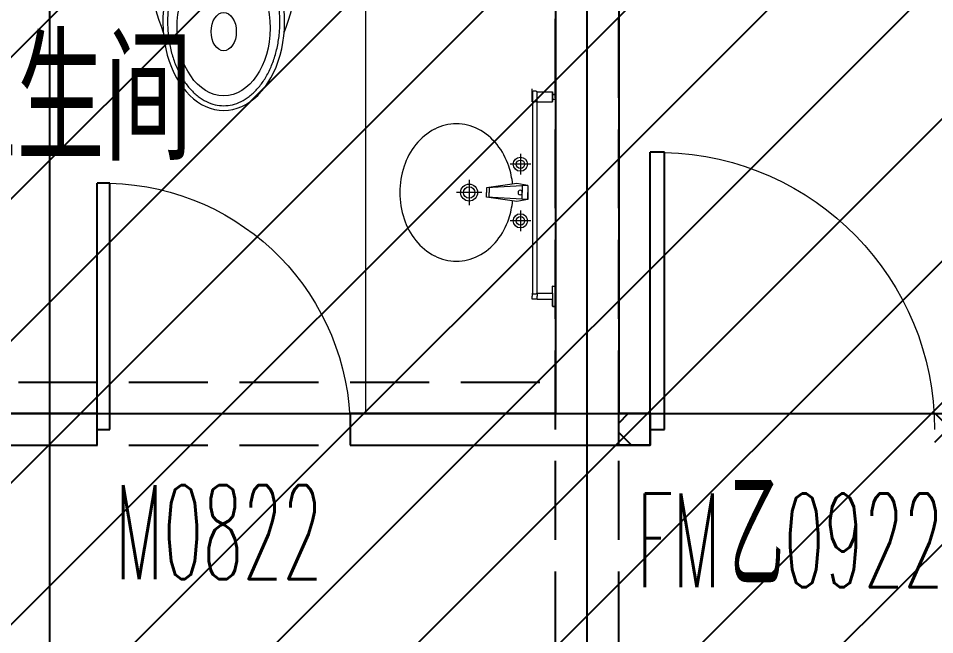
# Model space of a CAD drawing. Header units: millimetres. Extents: x 815519 to 890079, y 147095 to 251022.
# Drawn here: x 831619 to 834519, y 157595 to 159547 of the extents above; entities that cross this region are included whole.
import ezdxf

# ---------------------------------------------------------------- set-up
doc = ezdxf.new("R2010")
doc.units = ezdxf.units.MM
doc.header["$LTSCALE"] = 1000
doc.linetypes.add('DASH', pattern=[0.35, 0.25, -0.1])
doc.linetypes.add('DOTE', pattern=[61.468, 50.8, -5.08, 0.508, -5.08])
for name, color, linetype in [('DOOR_FIRE', 4, 'Continuous'), ('DOOR_FIRE_TEXT', 7, 'Continuous'), ('PUB_TEXT', 7, 'Continuous'), ('WALL', 2, 'Continuous'), ('WINDOW', 4, 'Continuous'), ('WINDOW_TEXT', 7, 'Continuous'), ('屋面索引', 6, 'Continuous'), ('总内隔墙', 30, 'Continuous'), ('梁虚线', 134, 'DASH'), ('看线', 163, 'Continuous')]:
    doc.layers.add(name, color=color, linetype=linetype)
doc.layers.add('DOTE', color=1, linetype='DOTE', plot=False)
doc.layers.add('厨卫', color=154, linetype='Continuous', lineweight=0)
doc.styles.add('_TCH_LABEL', font='COMPLEX', dxfattribs={"bigfont": 'GBCBIG'})
doc.styles.add('_TCH_WINDOW', font='SIMPLEX', dxfattribs={"height": 3.5, "bigfont": 'GBCBIG'})

# ---------------------------------------------------------------- blocks, each defined once
blk = doc.blocks.new('10#标准层轴网')
at = {"layer": 'DOTE'}
for p, q in [((-358233.1, 342150), (-358233.1, 354950)), ((-356533.1, 342150), (-356533.1, 352750)), ((-359133.1, 350250), (-347533.1, 350250))]:
    blk.add_line(p, q, dxfattribs=at)
blk = doc.blocks.new('$DorLib2D$00000001')
for p, q in [((0.45, 0.975), (0.5, 0.975)), ((0.45, 0), (0.45, 0.975)), ((0.5, 0), (0.5, 0.975)), ((0.5, 0), (0.45, 0))]:
    blk.add_line(p, q)
at = {"lineweight": 13}
blk.add_arc((0.475, 0), 0.975, 91.4693, 180, dxfattribs=at)
blk = doc.blocks.new('3A户型-平面')
at = {"layer": 'WALL'}
for p, q in [((1073231, -1139221), (1073231, -1141021)), ((1073031, -1139321), (1073031, -1141021)), ((1071581, -1141021), (1070631, -1141021)), ((1071581, -1141121), (1071581, -1141021)), ((1073031, -1141021), (1072381, -1141021)), ((1072381, -1141021), (1072381, -1141121)), ((1073331, -1141021), (1073231, -1141021)), ((1073331, -1141121), (1073331, -1141021)), ((1070431, -1141121), (1071581, -1141121)), ((1072381, -1141121), (1073131, -1141121)), ((1073131, -1141121), (1073331, -1141121))]:
    blk.add_line(p, q, dxfattribs=at)
at = {"layer": 'WINDOW'}
blk.add_line((1071581, -1141021), (1072381, -1141021), dxfattribs=at)
at = {"layer": 'DOOR_FIRE', "xscale": -900, "yscale": 900, "zscale": 100}
blk.add_blockref('$DorLib2D$00000001', (1073781, -1141071), dxfattribs=at)
at = {"layer": 'WINDOW'}
ref = blk.add_blockref('$DorLib2D$00000001', (1071981, -1141071), dxfattribs=dict(at, xscale=-800, yscale=800, zscale=-800))
ref.add_attrib('A', 'M0822', (1071638, -1141544.7), dxfattribs={"layer": 'WINDOW_TEXT', "height": 297.5, "style": '_TCH_WINDOW', "width": 0.494118})
at = {"layer": 'DOOR_FIRE_TEXT', "style": '_TCH_WINDOW'}
for s, height, width, p in [('乙', 337.6, 0.7, (1073583, -1141571)), ('FM', 297.5, 0.494118, (1073289, -1141571)), ('0922', 297.5, 0.494118, (1073755, -1141571))]:
    blk.add_text(s, height=height, dxfattribs=dict(at, width=width)).set_placement(p)
blk = doc.blocks.new('10#楼-房间功能')
at = {"layer": 'PUB_TEXT', "style": '_TCH_LABEL'}
blk.add_text('卫生间', height=385.82, dxfattribs=at).set_placement((-358616.1, 411062.1))
blk = doc.blocks.new('Z$W@#022B05CA')
at = {"layer": '厨卫'}
for p, q in [((698.7, 500), (567.8, 500)), ((705.7, 470), (579.9, 470)), ((735.7, 60), (735.7, 440)), ((738.7, 40), (738.7, 460)), ((480.7, 115.3), (480.7, 384.7)), ((480.7, 364.4), (499.9, 364.4)), ((499.9, 352.2), (480.7, 352.2)), ((490.4, 358.5), (514.2, 358.5)), ((499.1, 370.2), (499.1, 346.6)), ((499.9, 147.8), (480.7, 147.8)), ((499.1, 129.8), (499.1, 153.4)), ((480.7, 135.6), (499.9, 135.6)), ((490.4, 141.5), (514.2, 141.5)), ((705.7, 30), (579.9, 30)), ((698.7, 0), (567.8, 0))]:
    blk.add_line(p, q, dxfattribs=at)
for centre in [(544.8, 359.2), (544.8, 140.8)]:
    blk.add_circle(centre, 5.82, dxfattribs=at)
for centre, radius, start, end in [((568.5, -416.2), 916.2, 89.9528, 110.6123), ((448.5, 346.2), 157.9, 50.1815, 72.8478), ((698.7, 460), 40, 0, 90), ((579.9, 460), 10, 90, 175.0115), ((705.7, 440), 30, 0, 90), ((2985.7, 250), 2425, 175.0115, 184.9885), ((499.3, 358.3), 6.15, 275.1568, 84.8432), ((499.3, 141.7), 6.15, 275.1568, 84.8432), ((568.5, 916.2), 916.2, 249.3877, 270.0472), ((705.7, 60), 30, 270, 0), ((448.5, 153.8), 157.9, 287.1522, 309.8185), ((579.9, 40), 10, 184.9885, 270), ((698.7, 40), 40, 270, 0)]:
    blk.add_arc(centre, radius, start, end, dxfattribs=at)
for centre, major_axis, ratio, start_param, end_param in [((279.7, 250), (281, 0), 0.685919, 0.773739, 5.509446), ((259.5, 250.3), (214.4, 0), 0.687861, 1.570796326796175, 7.853981633975761), ((248.3, 250), (60.7, 0), 0.657164, 1.570796326790381, 7.853981633969967)]:
    blk.add_ellipse(centre, major_axis=major_axis, ratio=ratio, start_param=start_param, end_param=end_param, dxfattribs=at)
blk.add_open_spline([(479.3, 367), (466, 376.7), (459.6, 380.8), (441.8, 391), (430, 396.8), (405.1, 406.9), (392, 411.3), (364.9, 418.6), (350.9, 421.5), (322.3, 425.7), (307.8, 427), (278.6, 428), (263.9, 427.7), (234.9, 425.4), (220.5, 423.5), (192.4, 418.1), (178.7, 414.6), (152.3, 406.2), (139.7, 401.2), (115.8, 390.1), (104.6, 383.8), (83.9, 370.3), (74.3, 363), (57.2, 347.5), (49.7, 339.3), (36.7, 322.4), (31.2, 313.7), (22.5, 295.8), (19.2, 286.8), (14.8, 268.4), (13.7, 259.2), (13.7, 240.7), (14.8, 231.5), (19.2, 213.2), (22.5, 204.1), (31.2, 186.3), (36.7, 177.5), (49.7, 160.6), (57.3, 152.5), (74.4, 137), (83.9, 129.7), (104.7, 116.1), (115.9, 109.9), (139.8, 98.7), (152.4, 93.8), (178.8, 85.4), (192.5, 81.9), (220.6, 76.5), (234.9, 74.5), (264, 72.3), (278.7, 72), (307.9, 73), (322.4, 74.3), (351, 78.5), (365, 81.4), (392.1, 88.7), (405.2, 93.1), (430.1, 103.3), (441.9, 109), (459.6, 119.2), (466, 123.3), (481, 132.7)], degree=3, knots=[3.915332, 3.915332, 3.915332, 3.915332, 4.014441, 4.014441, 4.176505, 4.176505, 4.338569, 4.338569, 4.500633, 4.500633, 4.662697, 4.662697, 4.824761, 4.824761, 4.986825, 4.986825, 5.148889, 5.148889, 5.310953, 5.310953, 5.473017, 5.473017, 5.635081, 5.635081, 5.797146, 5.797146, 5.95921, 5.95921, 6.121274, 6.121274, 6.283338, 6.283338, 6.445402, 6.445402, 6.607466, 6.607466, 6.76953, 6.76953, 6.931594, 6.931594, 7.093658, 7.093658, 7.255722, 7.255722, 7.417786, 7.417786, 7.57985, 7.57985, 7.741915, 7.741915, 7.903979, 7.903979, 8.066043, 8.066043, 8.228107, 8.228107, 8.390171, 8.390171, 8.552235, 8.552235, 8.651039, 8.651039, 8.651039, 8.651039], dxfattribs=at)
blk = doc.blocks.new('tt4')
at = {"layer": '厨卫'}
for p, q in [((-29340.4, -1289856.7), (-29340.4, -1289847.3)), ((-29340.4, -1289887.9), (-29340.4, -1289847.3)), ((-29338.9, -1289856.7), (-29340.4, -1289856.7)), ((-29338.9, -1289856.7), (-29340.4, -1289856.7)), ((-29338.9, -1289856.7), (-29338.9, -1290494.4)), ((-29325.9, -1289856.7), (-29325.9, -1290494.4)), ((-29324.4, -1289856.7), (-29325.9, -1289856.7)), ((-29324.4, -1289856.7), (-29325.9, -1289856.7)), ((-29324.4, -1289856.7), (-29275.4, -1289856.7)), ((-29275.4, -1289856.7), (-29275.4, -1289879)), ((-29275.4, -1289887.9), (-29275.4, -1289856.7)), ((-29324.4, -1289887.9), (-29340.4, -1289887.9)), ((-29324.4, -1289887.9), (-29275.4, -1289887.9)), ((-29275.4, -1289865.5), (-29275.4, -1289887.7)), ((-29275.4, -1289887.9), (-29275.4, -1289865.5)), ((-29266.4, -1289865.5), (-29275.4, -1289865.5)), ((-29275.4, -1289865.5), (-29266.4, -1289865.5)), ((-29274.9, -1289879.5), (-29266.4, -1289879.5)), ((-29377.5, -1290053.2), (-29377.5, -1290118.7)), ((-29377.5, -1290053.2), (-29377.5, -1290118.7)), ((-29344.8, -1290085.9), (-29410.2, -1290085.9)), ((-29344.8, -1290085.9), (-29410.2, -1290085.9)), ((-29539.7, -1290135.2), (-29539.7, -1290215.9)), ((-29539.7, -1290135.2), (-29539.7, -1290215.9)), ((-29388.7, -1290147.4), (-29485.2, -1290160.6)), ((-29388.7, -1290147.4), (-29485.2, -1290160.6)), ((-29353.9, -1290153.1), (-29388.7, -1290147.4)), ((-29353.9, -1290153.1), (-29388.7, -1290147.4)), ((-29499.3, -1290175.5), (-29580.1, -1290175.5)), ((-29499.3, -1290175.5), (-29580.1, -1290175.5)), ((-29353.9, -1290153.1), (-29485.2, -1290160.6)), ((-29353.9, -1290153.1), (-29485.2, -1290160.6)), ((-29485.2, -1290160.6), (-29485.2, -1290175.5)), ((-29485.2, -1290160.6), (-29485.2, -1290175.5)), ((-29485.2, -1290190.5), (-29485.2, -1290175.5)), ((-29485.2, -1290190.5), (-29485.2, -1290175.5)), ((-29476.2, -1290160.2), (-29476.2, -1290175.5)), ((-29476.2, -1290160.2), (-29476.2, -1290175.5)), ((-29476.2, -1290190.9), (-29476.2, -1290175.5)), ((-29476.2, -1290190.9), (-29476.2, -1290175.5)), ((-29371.5, -1290154.1), (-29371.5, -1290175.5)), ((-29371.5, -1290154.1), (-29371.5, -1290175.5)), ((-29371.5, -1290196.9), (-29371.5, -1290175.5)), ((-29371.5, -1290196.9), (-29371.5, -1290175.5)), ((-29353.9, -1290153.1), (-29353.9, -1290197.9)), ((-29353.9, -1290153.1), (-29353.9, -1290175.5)), ((-29353.9, -1290197.9), (-29353.9, -1290175.5)), ((-29388.7, -1290203.7), (-29485.2, -1290190.5)), ((-29353.9, -1290197.9), (-29485.2, -1290190.5)), ((-29388.7, -1290203.7), (-29485.2, -1290190.5)), ((-29353.9, -1290197.9), (-29485.2, -1290190.5)), ((-29353.9, -1290197.9), (-29388.7, -1290203.7)), ((-29353.9, -1290197.9), (-29388.7, -1290203.7)), ((-29377.5, -1290232.4), (-29377.5, -1290297.9)), ((-29377.5, -1290232.4), (-29377.5, -1290297.9)), ((-29344.8, -1290265.1), (-29410.2, -1290265.1)), ((-29344.8, -1290265.1), (-29410.2, -1290265.1)), ((-29340.4, -1290494.4), (-29340.4, -1290503.8)), ((-29338.9, -1290494.4), (-29340.4, -1290494.4)), ((-29324.4, -1290494.4), (-29325.9, -1290494.4)), ((-29324.4, -1290494.4), (-29324.4, -1290503.8)), ((-29324.4, -1290494.4), (-29275.4, -1290494.4)), ((-29275.4, -1290494.4), (-29275.4, -1290472)), ((-29275.4, -1290494.4), (-29275.4, -1290513.2)), ((-29274.9, -1290471.5), (-29266.4, -1290471.5)), ((-29268.3, -1290471.5), (-29266.4, -1290471.5)), ((-29266.4, -1290471.5), (-29266.4, -1290480)), ((-29266.4, -1290471.5), (-29266.4, -1290503.8)), ((-29340.4, -1290513.2), (-29340.4, -1290503.8)), ((-29324.4, -1290513.2), (-29340.4, -1290513.2)), ((-29324.4, -1290513.2), (-29324.4, -1290503.8)), ((-29324.4, -1290513.2), (-29275.4, -1290513.2)), ((-29275.4, -1290513.4), (-29275.4, -1290535.5)), ((-29275.4, -1290535.5), (-29275.4, -1290513.4)), ((-29266.4, -1290507.8), (-29266.4, -1290503.8)), ((-29266.4, -1290503.8), (-29266.4, -1290503.8)), ((-29266.4, -1290514.8), (-29266.4, -1290507.8)), ((-29266.4, -1290507.8), (-29266.4, -1290514.8)), ((-29266.4, -1290527.4), (-29266.4, -1290514.8)), ((-29266.4, -1290536), (-29266.4, -1290527.4)), ((-29266.4, -1290527.4), (-29266.4, -1290536)), ((-29266.4, -1290527.4), (-29266.4, -1290536)), ((-29274.9, -1290536), (-29266.4, -1290536)), ((-29266.4, -1290536), (-29274.9, -1290536))]:
    blk.add_line(p, q, dxfattribs=at)
for centre, radius in [((-29377.5, -1290085.9), 22.4), ((-29377.5, -1290085.9), 22.4), ((-29377.5, -1290085.9), 13.4), ((-29377.5, -1290085.9), 13.4), ((-29539.7, -1290175.5), 26.9), ((-29539.7, -1290175.5), 26.9), ((-29539.7, -1290175.5), 17.9), ((-29539.7, -1290175.5), 17.9), ((-29377.5, -1290265.1), 22.4), ((-29377.5, -1290265.1), 22.4), ((-29377.5, -1290265.1), 13.4), ((-29377.5, -1290265.1), 13.4)]:
    blk.add_circle(centre, radius, dxfattribs=at)
for centre, radius, start, end in [((-29332.4, -1289864.8), 10.4, 51.3282, 128.6718), ((-29274.9, -1289879), 0.5, 180, 270), ((-29563, -1290140.3), 186.5, 117.4096, 141.3831), ((-29563, -1290140.3), 186.5, 117.4096, 141.3831), ((-29580, -1290107.5), 149.5, 90, 117.4096), ((-29580, -1290107.5), 149.5, 90, 117.4096), ((-29580, -1290107.5), 149.5, 62.5904, 90), ((-29580, -1290107.5), 149.5, 62.5904, 90), ((-29597, -1290140.3), 186.5, 38.6169, 62.5904), ((-29597, -1290140.3), 186.5, 38.6169, 62.5904), ((-29536.3, -1290161.6), 220.7, 141.3831, 161.6926), ((-29536.3, -1290161.6), 220.7, 141.3831, 161.6926), ((-29623.7, -1290161.6), 220.7, 18.3074, 38.6169), ((-29623.7, -1290161.6), 220.7, 18.3074, 38.6169), ((-29494.3, -1290175.5), 264.9, 161.6926, 180), ((-29494.3, -1290175.5), 264.9, 161.6926, 180), ((-29665.7, -1290175.5), 264.9, 5.7073, 18.3074), ((-29665.7, -1290175.5), 264.9, 5.7073, 18.3074), ((-29494.3, -1290175.5), 264.9, 180, 198.3074), ((-29494.3, -1290175.5), 264.9, 180, 198.3074), ((-29378.2, -1290174.5), 6.44, 350.5252, 189.4748), ((-29378.2, -1290174.5), 6.44, 350.5252, 189.4748), ((-29378.2, -1290176.6), 6.44, 170.5252, 9.4748), ((-29378.2, -1290176.6), 6.44, 170.5252, 9.4748), ((-29665.7, -1290175.5), 264.9, 341.6926, 354.2927), ((-29665.7, -1290175.5), 264.9, 341.6926, 354.2927), ((-29536.3, -1290189.4), 220.7, 198.3074, 218.6169), ((-29536.3, -1290189.4), 220.7, 198.3074, 218.6169), ((-29623.7, -1290189.4), 220.7, 321.3831, 341.6926), ((-29623.7, -1290189.4), 220.7, 321.3831, 341.6926), ((-29563, -1290210.8), 186.5, 218.6169, 242.5904), ((-29563, -1290210.8), 186.5, 218.6169, 242.5904), ((-29597, -1290210.8), 186.5, 297.4096, 321.3831), ((-29597, -1290210.8), 186.5, 297.4096, 321.3831), ((-29580, -1290243.6), 149.5, 242.5904, 270), ((-29580, -1290243.6), 149.5, 242.5904, 270), ((-29580, -1290243.6), 149.5, 270, 297.4096), ((-29580, -1290243.6), 149.5, 270, 297.4096), ((-29332.4, -1290486.3), 10.4, 231.3282, 308.6718), ((-29274.9, -1290472), 0.5, 90, 180), ((-29274.9, -1290535.5), 0.5, 180, 270)]:
    blk.add_arc(centre, radius, start, end, dxfattribs=at)
blk = doc.blocks.new('3A-左户厨卫')
at = {"layer": '厨卫'}
blk.add_lwpolyline([(-461856.5, 436050), (-461256.5, 436050), (-461256.5, 434350), (-461856.5, 434350)], close=True, dxfattribs=at)
at = {"ltscale": 0.002, "rotation": 90}
blk.add_blockref('Z$W@#022B05CA', (-462056.5, 435311.2), dxfattribs=at)
at = {"layer": '厨卫'}
blk.add_blockref('tt4', (-431990.1, 1725225.5), dxfattribs=at)
blk = doc.blocks.new('10#-ZPS-填充')
at = {"layer": '总内隔墙', "linetype": 'ByBlock'}
h = blk.add_hatch(dxfattribs=at)
h.set_pattern_fill('ANSI37', color=30, scale=1000)
h.set_pattern_definition([(45, (-1714200.95, 1041073.46), (-88.388348, 88.388348), []), (135, (-1714200.95, 1041073.46), (-88.388348, -88.388348), [])])
h.paths.add_polyline_path([(-213130, 1156175), (-211830, 1156175), (-211830, 1156075), (-213130, 1156075)])
h.paths.add_polyline_path([(-213130, 1155275), (-213030, 1155275), (-213030, 1156074.5), (-213130, 1156074.5)])
h.paths.add_polyline_path([(-214530, 1155275), (-213030, 1155275), (-213030, 1155175), (-214530, 1155175)])
h.paths.add_polyline_path([(-213430, 1153775), (-214530, 1153775), (-214530, 1153875), (-213430, 1153875)])
h.paths.add_polyline_path([(-214530, 1159374.5), (-214630, 1159374.5), (-214630, 1156775), (-214530, 1156775)])
h.paths.add_polyline_path([(-216730, 1153975), (-216930, 1153975), (-216930, 1154625), (-216730, 1154625)])
h.paths.add_polyline_path([(-216730, 1149875), (-216930, 1149875), (-216930, 1153775), (-216730, 1153775)])
h.paths.add_polyline_path([(-216730, 1153773.9), (-217379.9, 1153774.9), (-217379.9, 1153975), (-216730, 1153975)])
h.paths.add_polyline_path([(-222830, 1148775), (-223030, 1148775), (-223030, 1145275), (-222830, 1145275)])
h.paths.add_polyline_path([(-224080.2, 1149975), (-224280.2, 1149975), (-224280.2, 1148675), (-224080.2, 1148675)])
h.paths.add_polyline_path([(-224280.2, 1149375), (-226030, 1149375), (-226030, 1149275), (-224280.2, 1149275)])
h.paths.add_polyline_path([(-226230, 1150625), (-226030, 1150625), (-226030, 1148775), (-226230, 1148775)])
h.paths.add_polyline_path([(-227979.8, 1149375), (-226230, 1149375), (-226230, 1149275), (-227979.8, 1149275)])
h.paths.add_polyline_path([(-227979.8, 1148675), (-228180, 1148675), (-228180, 1149975), (-227979.8, 1149975)])
h.paths.add_polyline_path([(-229230, 1145275), (-229430, 1145275), (-229430, 1148775), (-229230, 1148775)])
h.paths.add_polyline_path([(-235530, 1153775), (-235330, 1153775), (-235330, 1149875), (-235530, 1149875)])
h.paths.add_polyline_path([(-235530, 1153975), (-234880, 1153975), (-234880, 1153775), (-235530, 1153775)])
h.paths.add_polyline_path([(-235530, 1153975), (-235330, 1153975), (-235330, 1154925), (-235530, 1154925)])
h.paths.add_polyline_path([(-239030, 1153675), (-239230, 1153675), (-239230, 1153575), (-239030, 1153575)])
h.paths.add_polyline_path([(-241830, 1156075), (-239230, 1156075), (-239230, 1156175), (-241830, 1156175)])
h.paths.add_polyline_path([(-214530, 1154175), (-214630, 1154175), (-214630, 1153775), (-214530, 1153775)])
h.paths.add_polyline_path([(-214730, 1156775), (-214730, 1156675), (-214530, 1156675), (-214530, 1156775)])
h.paths.add_polyline_path([(-215630, 1156675), (-215630, 1156775), (-216730, 1156775), (-216730, 1156675)])
h.paths.add_polyline_path([(-214630, 1156275), (-214530, 1156275), (-214530, 1156675), (-214630, 1156675)])
h.paths.add_polyline_path([(-214530, 1155375), (-214630, 1155375), (-214630, 1155075), (-214530, 1155075)])
h.paths.add_polyline_path([(-223130, 1149975), (-223130, 1149875), (-223030, 1149875), (-223030, 1149975)])
h.paths.add_polyline_path([(-224030, 1149875), (-224030, 1149975), (-224080.2, 1149975), (-224080.2, 1149875)])
h.paths.add_polyline_path([(-221830, 1148775), (-221830, 1148675), (-220430, 1148675), (-220430, 1148775)])
h.paths.add_polyline_path([(-222730, 1148675), (-222730, 1148775), (-222830, 1148775), (-222830, 1148675)])
h.paths.add_polyline_path([(-224030, 1148675), (-224030, 1148775), (-224080.2, 1148775), (-224080.2, 1148675)])
h.paths.add_polyline_path([(-223130, 1148775), (-223130, 1148675), (-223030, 1148675), (-223030, 1148775)])
h.paths.add_polyline_path([(-229130, 1149875), (-229130, 1149975), (-229230, 1149975), (-229230, 1149875)])
h.paths.add_polyline_path([(-228230, 1149975), (-228230, 1149875), (-228179.8, 1149875), (-228179.8, 1149975)])
h.paths.add_polyline_path([(-228230, 1148775), (-228230, 1148675), (-228179.8, 1148675), (-228179.8, 1148775)])
h.paths.add_polyline_path([(-229130, 1148675), (-229130, 1148775), (-229230, 1148775), (-229230, 1148675)])
h.paths.add_polyline_path([(-229530, 1148775), (-229530, 1148675), (-229430, 1148675), (-229430, 1148775)])
h.paths.add_polyline_path([(-230430, 1148675), (-230430, 1148775), (-231830, 1148775), (-231830, 1148675)])
h.paths.add_polyline_path([(-233730, 1153075), (-233630, 1153075), (-233630, 1153777.9), (-233730, 1153777.9)])
h.paths.add_polyline_path([(-233630, 1152275), (-233730, 1152275), (-233730, 1151675), (-233630, 1151675)])
h.paths.add_polyline_path([(-237030, 1156076.4), (-237030, 1156273.6), (-237130, 1156273.6), (-237130, 1156076.4)])
h.paths.add_polyline_path([(-236230, 1156273.6), (-236230, 1156076.4), (-235530, 1156076.4), (-235530, 1156273.6)])
h.paths.add_polyline_path([(-239130, 1157275), (-239030, 1157275), (-239030, 1157375), (-239130, 1157375)])
h.paths.add_polyline_path([(-239030, 1156375), (-239130, 1156375), (-239130, 1156275), (-239030, 1156275)])
h.paths.add_polyline_path([(-239030, 1151775), (-239230, 1151775), (-239230, 1150875), (-239030, 1150875)])
h.paths.add_polyline_path([(-239230, 1152675), (-239030, 1152675), (-239030, 1152975), (-239230, 1152975)])
h.paths.add_polyline_path([(-218630, 1153075), (-218530, 1153075), (-218530, 1153775), (-218630, 1153775)])
h.paths.add_polyline_path([(-218630, 1151675), (-218530, 1151675), (-218530, 1152275), (-218630, 1152275)], flags=16)
at = {"layer": '总内隔墙', "color": 30, "linetype": 'ByBlock'}
blk.add_lwpolyline([(-229130, 1149975), (-229130, 1149875), (-229230, 1149875), (-229230, 1149975)], close=True, dxfattribs=at)
blk = doc.blocks.new('DAAB')
at = {"layer": '梁虚线', "ltscale": 1}
for p, q in [((225817.7, -679215.6), (225817.7, -672915.6)), ((226017.7, -679215.6), (226017.7, -672915.6)), ((223417.7, -675215.6), (225817.7, -675215.6)), ((223417.7, -675415.6), (225817.7, -675415.6))]:
    blk.add_line(p, q, dxfattribs=at)

msp = doc.modelspace()

# ---------------------------------------------------------------- hatches: boundary and pattern name
h = msp.add_hatch()
h.set_pattern_fill('ANSI31', color=1, scale=100)
edge = h.paths.add_edge_path()
edge.add_line((827319.5, 162095.4), (827319.5, 154395.4))
edge.add_line((827319.5, 154395.4), (830119.5, 152795.4))
edge.add_line((830119.5, 152795.4), (830119.5, 153495.4))
edge.add_line((830119.5, 153495.4), (830719.5, 153495.4))
edge.add_line((830719.5, 153495.4), (830719.5, 153495.4))
edge.add_line((830719.5, 153495.4), (835819.5, 153495.4))
edge.add_line((835819.5, 153495.4), (835819.5, 154295.4))
edge.add_line((835819.5, 154295.4), (836619.5, 154295.4))
edge.add_line((836619.5, 154295.4), (836619.5, 160795.4))
edge.add_line((836619.5, 160795.4), (833419.5, 160795.4))
edge.add_line((833419.5, 160795.4), (833419.5, 160195.4))
edge.add_line((833419.5, 160195.4), (833319.5, 160195.4))
edge.add_line((833319.5, 160195.4), (833319.5, 160095.4))
edge.add_line((833319.5, 160095.4), (831719.5, 160095.4))
edge.add_line((831719.5, 160095.4), (831719.4, 162195.4))
edge.add_line((831719.4, 162195.4), (827419.3, 162195.4))

# ---------------------------------------------------------------- block references
for name, p in [('DAAB', (607501.9, 833611)), ('3A户型-平面', (-239711.6, 1299316.4)), ('3A-左户厨卫', (1294576, -276054.6))]:
    msp.add_blockref(name, p)
at = {"layer": '屋面索引'}
msp.add_blockref('10#-ZPS-填充', (1062749.5, -991679.6), dxfattribs=at)
at = {"layer": '看线'}
for name, p in [('10#标准层轴网', (1189952.5, -191954.6)), ('10#楼-房间功能', (1189952.5, -251965.6))]:
    msp.add_blockref(name, p, dxfattribs=at)

doc.saveas('drawing.dxf')
